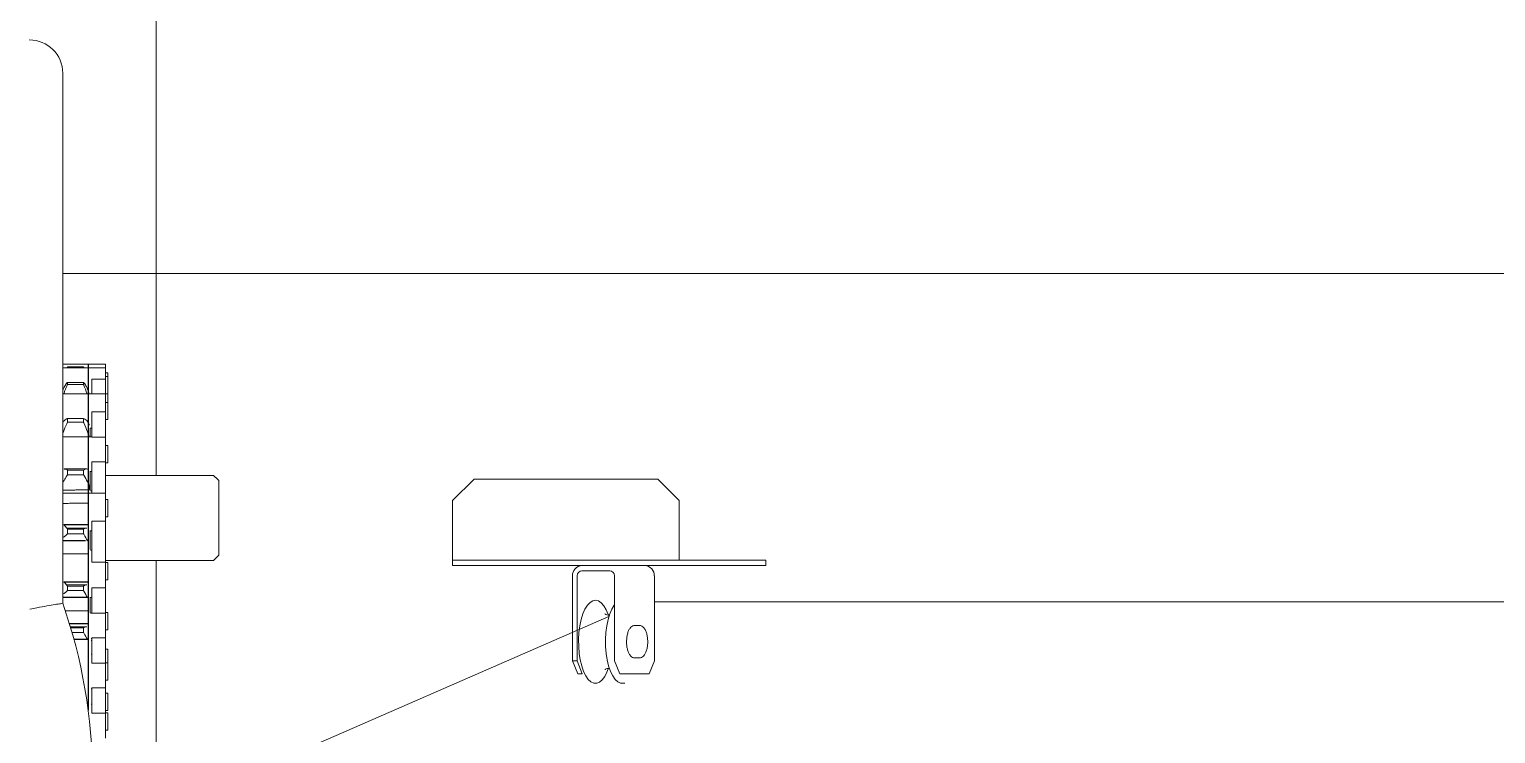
# Model space of a CAD drawing. Header units: inches. Extents: x 0.8 to 28.5, y 2.9 to 20.2.
# Drawn here: x 13.071 to 14.765, y 18.455 to 19.268 of the extents above; entities that cross this region are included whole.
import ezdxf

# ---------------------------------------------------------------- set-up
doc = ezdxf.new("R2010")
doc.units = ezdxf.units.IN
doc.header["$MEASUREMENT"] = 0
doc.layers.add('SLD-0', color=1, linetype='Continuous', lineweight=15)

msp = doc.modelspace()

# ---------------------------------------------------------------- linework, layer by layer
at = {"color": 7, "linetype": 'Continuous', "lineweight": 15}
for p, q in [((13.2177, 18.7529), (13.2177, 19.4439)), ((13.1096, 18.6051), (13.1096, 19.2175)), ((13.115, 18.8783), (13.115, 18.8779)), ((13.115, 18.8783), (13.1336, 18.8783)), ((13.1336, 18.8779), (13.115, 18.8779)), ((13.1336, 18.8783), (13.1336, 18.8779)), ((13.1592, 18.8814), (13.1592, 18.877)), ((13.1592, 18.877), (13.1592, 18.8639)), ((13.115, 18.8604), (13.115, 18.8579)), ((13.115, 18.8604), (13.1336, 18.8604)), ((13.1336, 18.8604), (13.1336, 18.8579)), ((13.1432, 18.8639), (13.1432, 18.8473)), ((13.1432, 18.8639), (13.1592, 18.8639)), ((13.1592, 18.8639), (13.1592, 18.8473)), ((13.1619, 18.8714), (13.1619, 18.867)), ((13.1619, 18.867), (13.1619, 18.847)), ((13.1336, 18.8579), (13.115, 18.8579)), ((13.1592, 18.8473), (13.1592, 18.8263)), ((13.1619, 18.847), (13.1619, 18.8373)), ((13.1432, 18.8263), (13.1432, 18.7971)), ((13.1432, 18.8263), (13.1592, 18.8263)), ((13.1592, 18.8263), (13.1592, 18.7971)), ((13.1619, 18.8373), (13.1619, 18.8173)), ((13.115, 18.8185), (13.115, 18.8143)), ((13.115, 18.8185), (13.1336, 18.8185)), ((13.1336, 18.8143), (13.115, 18.8143)), ((13.1336, 18.8185), (13.1336, 18.8143)), ((13.1414, 18.8073), (13.1414, 18.7973)), ((13.1592, 18.7971), (13.1432, 18.7971)), ((13.1592, 18.7971), (13.1592, 18.7684)), ((13.1619, 18.7873), (13.1619, 18.7673)), ((13.115, 18.759), (13.115, 18.7537)), ((13.115, 18.759), (13.1336, 18.759)), ((13.1336, 18.759), (13.1336, 18.7537)), ((13.1414, 18.7573), (13.1414, 18.736)), ((13.1432, 18.7684), (13.1592, 18.7684)), ((13.1432, 18.7684), (13.1432, 18.7322)), ((13.1592, 18.7684), (13.1592, 18.7322)), ((13.1336, 18.7537), (13.115, 18.7537)), ((13.29, 18.7469), (13.29, 18.6607)), ((13.5851, 18.7487), (13.5601, 18.7237)), ((13.7971, 18.7487), (13.5851, 18.7487)), ((13.8221, 18.7237), (13.7971, 18.7487)), ((13.1592, 18.7322), (13.1096, 18.7322)), ((13.1592, 18.7322), (13.1592, 18.6999)), ((13.1619, 18.7251), (13.1619, 18.7051)), ((13.5601, 18.7237), (13.5601, 18.6609)), ((13.8221, 18.6609), (13.8221, 18.7237)), ((13.115, 18.691), (13.115, 18.6855)), ((13.115, 18.6907), (13.1336, 18.6907)), ((13.1336, 18.6907), (13.1336, 18.6855)), ((13.1336, 18.6907), (13.1336, 18.6855)), ((13.1432, 18.6999), (13.1592, 18.6999)), ((13.1432, 18.6999), (13.1432, 18.6526)), ((13.1592, 18.6999), (13.1592, 18.6526)), ((13.1251, 18.6855), (13.115, 18.6855)), ((13.1336, 18.6855), (13.115, 18.6855)), ((13.1414, 18.6888), (13.1414, 18.6674)), ((13.5601, 18.6609), (13.5601, 18.6549)), ((13.8221, 18.6549), (13.8221, 18.6609)), ((13.1432, 18.6526), (13.1592, 18.6526)), ((13.284, 18.6545), (13.1592, 18.6545)), ((13.1592, 18.6229), (13.1592, 18.6526)), ((13.1619, 18.6321), (13.1619, 18.6521)), ((13.2177, 18.0019), (13.2177, 18.6545)), ((13.5601, 18.6487), (13.5601, 18.6549)), ((13.5601, 18.6549), (13.5851, 18.6549)), ((13.5851, 18.6487), (13.5601, 18.6487)), ((13.5851, 18.6549), (13.8971, 18.6549)), ((13.5851, 18.6487), (13.8971, 18.6487)), ((13.7097, 18.6427), (13.7416, 18.6427)), ((13.8971, 18.6549), (13.9221, 18.6549)), ((13.9221, 18.6487), (13.8971, 18.6487)), ((13.9221, 18.6549), (13.9221, 18.6487)), ((13.115, 18.6254), (13.115, 18.6198)), ((13.115, 18.6251), (13.1336, 18.6251)), ((13.115, 18.6248), (13.115, 18.6198)), ((13.1336, 18.6251), (13.1336, 18.6198)), ((13.1336, 18.6251), (13.1336, 18.6198)), ((13.1336, 18.6251), (13.1336, 18.6198)), ((13.1336, 18.6251), (13.1336, 18.6198)), ((13.1592, 18.6229), (13.1432, 18.6229)), ((13.1432, 18.6229), (13.1432, 18.5939)), ((13.1592, 18.6229), (13.1592, 18.5939)), ((13.6987, 18.6367), (13.6987, 18.5387)), ((13.7042, 18.6367), (13.7042, 18.5387)), ((13.7471, 18.6367), (13.7471, 18.5387)), ((13.7933, 18.5387), (13.7933, 18.6367)), ((13.1251, 18.6198), (13.115, 18.6198)), ((13.1251, 18.6198), (13.115, 18.6198)), ((13.1336, 18.6198), (13.115, 18.6198)), ((13.1251, 18.6198), (13.115, 18.6198)), ((13.1336, 18.6198), (13.115, 18.6198)), ((13.1414, 18.6117), (13.1414, 18.594)), ((13.1432, 18.5939), (13.1592, 18.5939)), ((13.1592, 18.5651), (13.1592, 18.5939)), ((13.1619, 18.5743), (13.1619, 18.5943)), ((13.1189, 18.5767), (13.1336, 18.5767)), ((13.1336, 18.5714), (13.1204, 18.5714)), ((13.1336, 18.5714), (13.1204, 18.5714)), ((13.1336, 18.5767), (13.1336, 18.5714)), ((13.1336, 18.5767), (13.1336, 18.5714)), ((13.1336, 18.5767), (13.1336, 18.5714)), ((13.1336, 18.5767), (13.1336, 18.5714)), ((13.1592, 18.5651), (13.1432, 18.5651)), ((13.1432, 18.5651), (13.1432, 18.5361)), ((13.1592, 18.5651), (13.1592, 18.5361)), ((13.1619, 18.552), (13.1619, 18.5371)), ((13.1619, 18.5371), (13.1619, 18.5364)), ((13.1619, 18.5164), (13.1619, 18.5364)), ((13.6987, 18.5387), (13.7042, 18.5387)), ((13.7048, 18.5237), (13.6987, 18.5387)), ((13.7042, 18.5437), (13.7042, 18.5387)), ((13.7042, 18.5387), (13.71, 18.5237)), ((13.7532, 18.5237), (13.7471, 18.5387)), ((13.7872, 18.5237), (13.7933, 18.5387)), ((13.1432, 18.5361), (13.1592, 18.5361)), ((13.1592, 18.5073), (13.1592, 18.5361)), ((13.71, 18.5237), (13.7048, 18.5237)), ((13.7587, 18.5237), (13.7532, 18.5237)), ((13.7587, 18.5237), (13.7872, 18.5237)), ((13.1592, 18.5073), (13.1432, 18.5073)), ((13.1432, 18.5073), (13.1432, 18.4783)), ((13.1592, 18.5073), (13.1592, 18.4783)), ((13.1619, 18.5012), (13.1619, 18.4863)), ((13.1619, 18.4863), (13.1619, 18.4812)), ((13.1432, 18.4783), (13.1592, 18.4783)), ((13.1592, 18.4494), (13.1592, 18.4783)), ((13.1619, 18.4586), (13.1619, 18.4786))]:
    msp.add_line(p, q, dxfattribs=at)
for p, q in [((13.139, 18.8814), (13.139, 18.4816)), ((13.1109, 18.6961), (13.139, 18.6961)), ((13.1359, 18.6774), (13.1096, 18.6774)), ((13.1109, 18.6301), (13.139, 18.6301)), ((13.1383, 18.6117), (13.1096, 18.6117)), ((13.1174, 18.5817), (13.139, 18.5817)), ((13.1383, 18.5633), (13.1227, 18.5633))]:
    msp.add_line(p, q)
at = {"color": 7, "linetype": 'Continuous', "lineweight": 15, "flags": 128}
for points in [[(13.7159, 18.6029), (13.7189, 18.6062), (13.7221, 18.6081), (13.7254, 18.6087), (13.7287, 18.6079), (13.7319, 18.6058), (13.7349, 18.6023), (13.7376, 18.5977), (13.74, 18.592), (13.7401, 18.5917)], [(13.74, 18.5296), (13.7385, 18.5256), (13.7359, 18.5206), (13.733, 18.5167), (13.7298, 18.5141), (13.7266, 18.5128), (13.7233, 18.5129), (13.72, 18.5144), (13.7169, 18.5172), (13.714, 18.5213), (13.7115, 18.5265), (13.7093, 18.5327), (13.7076, 18.5397), (13.7064, 18.5473), (13.7058, 18.5552), (13.7057, 18.5634), (13.7061, 18.5714), (13.7071, 18.5792), (13.7087, 18.5864), (13.7107, 18.5929), (13.7131, 18.5985), (13.7159, 18.6029), (13.7159, 18.6029)], [(13.7562, 18.5127), (13.7543, 18.5129), (13.7511, 18.5144), (13.748, 18.5172), (13.7451, 18.5213), (13.7425, 18.5265), (13.7404, 18.5327), (13.7387, 18.5397), (13.7375, 18.5473), (13.7368, 18.5552), (13.7367, 18.5634), (13.7372, 18.5714), (13.7382, 18.5792), (13.7397, 18.5864), (13.7417, 18.5929), (13.7442, 18.5985), (13.7469, 18.6029)]]:
    msp.add_lwpolyline(points, dxfattribs=at)
at = {"color": 7, "linetype": 'Continuous', "lineweight": 15}
for centre, radius, start, end in [((13.071, 19.2175), 0.0386, 0, 90), ((13.7102, 18.6372), 0.0115, 92.7059, 182.4663), ((13.7099, 18.637), 0.00576, 92.6977, 182.47), ((13.7414, 18.637), 0.00576, 357.5149, 87.3174), ((13.7817, 18.6372), 0.0115, 357.5357, 87.2921), ((12.5428, 18.405), 0.6011, 340.5466, 19.4534)]:
    msp.add_arc(centre, radius, start, end, dxfattribs=at)
for points in [[(13.1592, 18.8814), (13.1096, 18.8814)], [(13.1592, 18.877), (13.1096, 18.877)], [(13.115, 18.8779), (13.1146, 18.877)], [(13.1336, 18.8783), (13.1343, 18.877)], [(13.1619, 18.8714), (13.1592, 18.8714)], [(13.1619, 18.867), (13.1592, 18.867)], [(13.1096, 18.8508), (13.1103, 18.8527)], [(13.1592, 18.8473), (13.1096, 18.8473)], [(13.1383, 18.8527), (13.1395, 18.8492)], [(13.1395, 18.8492), (13.1399, 18.8473)], [(13.1592, 18.847), (13.1619, 18.847)], [(13.1619, 18.8373), (13.1592, 18.8373)], [(13.1096, 18.8139), (13.1103, 18.815)], [(13.1383, 18.815), (13.1395, 18.8129)], [(13.1395, 18.8129), (13.1403, 18.8111)], [(13.1592, 18.8173), (13.1619, 18.8173)], [(13.1103, 18.8033), (13.1096, 18.8013)], [(13.1432, 18.7973), (13.1096, 18.7973)], [(13.1395, 18.7996), (13.1383, 18.8033)], [(13.1399, 18.7973), (13.1395, 18.7996)], [(13.1414, 18.8073), (13.1432, 18.8073)], [(13.1619, 18.7873), (13.1592, 18.7873)], [(13.1096, 18.7601), (13.1103, 18.7603)], [(13.1374, 18.7604), (13.1113, 18.7604)], [(13.1383, 18.7603), (13.139, 18.7601)], [(13.141, 18.7573), (13.1432, 18.7573)], [(13.1592, 18.7673), (13.1619, 18.7673)], [(13.1103, 18.7456), (13.1096, 18.7444)], [(13.1395, 18.7433), (13.1383, 18.7456)], [(13.1411, 18.7361), (13.1395, 18.7433)], [(13.284, 18.7529), (13.1592, 18.7529)], [(13.29, 18.7469), (13.284, 18.7529)], [(13.1432, 18.7351), (13.1419, 18.7351)], [(13.1619, 18.7251), (13.1592, 18.7251)], [(13.1374, 18.6921), (13.1141, 18.6921)], [(13.1592, 18.7051), (13.1619, 18.7051)], [(13.1103, 18.6815), (13.1096, 18.6811)], [(13.141, 18.6888), (13.1432, 18.6888)], [(13.139, 18.6621), (13.1096, 18.6621)], [(13.1432, 18.6666), (13.1419, 18.6666)], [(13.29, 18.6607), (13.284, 18.6545)], [(13.1619, 18.6521), (13.1592, 18.6521)], [(13.1374, 18.6265), (13.1141, 18.6265)], [(13.1592, 18.6321), (13.1619, 18.6321)], [(13.141, 18.6117), (13.1432, 18.6117)], [(13.139, 18.5964), (13.1126, 18.5964)], [(13.1432, 18.5939), (13.1419, 18.5939)], [(13.1619, 18.5943), (13.1592, 18.5943)], [(13.1374, 18.5781), (13.1185, 18.5781)], [(13.1592, 18.5743), (13.1619, 18.5743)], [(13.7759, 18.5795), (13.7708, 18.5795)], [(13.1426, 18.5643), (13.1432, 18.5643)], [(13.1432, 18.562), (13.1426, 18.562)], [(13.1432, 18.5464), (13.1426, 18.5464)], [(13.1619, 18.552), (13.1592, 18.552)], [(13.1619, 18.5364), (13.1592, 18.5364)], [(13.7708, 18.542), (13.7759, 18.542)], [(13.1426, 18.5064), (13.1432, 18.5064)], [(13.1592, 18.5164), (13.1619, 18.5164)], [(13.7562, 18.5127), (13.759, 18.5127)], [(13.1432, 18.4886), (13.1426, 18.4886)], [(13.1619, 18.5012), (13.1592, 18.5012)], [(13.1592, 18.4812), (13.1619, 18.4812)], [(13.1619, 18.4786), (13.1592, 18.4786)], [(13.1592, 18.4586), (13.1619, 18.4586)]]:
    msp.add_open_spline(points, degree=1, dxfattribs=at)
for points, knots in [([(13.134, 18.877), (13.134, 18.8771), (13.1339, 18.8774), (13.1337, 18.8777), (13.1336, 18.8779)], [0, 0, 0, 0, 0.335319, 1, 1, 1, 1]), ([(13.1103, 18.8527), (13.1117, 18.8555), (13.1131, 18.8584), (13.1149, 18.8603), (13.115, 18.8604)], [0, 0, 0, 0, 0.946145, 1, 1, 1, 1]), ([(13.1336, 18.8604), (13.1346, 18.8592), (13.1363, 18.8571), (13.1377, 18.854), (13.1383, 18.8527)], [0, 0, 0, 0, 0.5725, 1, 1, 1, 1]), ([(13.115, 18.8579), (13.114, 18.8556), (13.1125, 18.8521), (13.1113, 18.8485), (13.1109, 18.8473)], [0, 0, 0, 0, 0.663439, 1, 1, 1, 1]), ([(13.1377, 18.8473), (13.1365, 18.8507), (13.1352, 18.8542), (13.1337, 18.8577), (13.1336, 18.8579)], [0, 0, 0, 0, 0.937569, 1, 1, 1, 1]), ([(13.1103, 18.815), (13.1117, 18.8165), (13.1131, 18.8181), (13.1149, 18.8185), (13.115, 18.8185)], [0, 0, 0, 0, 0.946172, 1, 1, 1, 1]), ([(13.115, 18.8143), (13.114, 18.8121), (13.1122, 18.8082), (13.1109, 18.8048), (13.1103, 18.8033)], [0, 0, 0, 0, 0.5724956, 1, 1, 1, 1]), ([(13.1336, 18.8185), (13.1346, 18.8182), (13.1363, 18.8175), (13.1377, 18.8158), (13.1383, 18.815)], [0, 0, 0, 0, 0.572495, 1, 1, 1, 1]), ([(13.1383, 18.8033), (13.1369, 18.8067), (13.1355, 18.8102), (13.1337, 18.8141), (13.1336, 18.8143)], [0, 0, 0, 0, 0.94616, 1, 1, 1, 1]), ([(13.1113, 18.76), (13.1124, 18.76), (13.1135, 18.76), (13.1149, 18.7591), (13.115, 18.759)], [0, 0, 0, 0, 0.930425, 1, 1, 1, 1]), ([(13.1336, 18.759), (13.1346, 18.7596), (13.136, 18.7604), (13.1371, 18.7603), (13.1374, 18.7603)], [0, 0, 0, 0, 0.742209, 1, 1, 1, 1]), ([(13.115, 18.7537), (13.1139, 18.752), (13.1122, 18.7489), (13.1108, 18.7466), (13.1103, 18.7456)], [0, 0, 0, 0, 0.582225, 1, 1, 1, 1]), ([(13.1383, 18.7456), (13.1369, 18.748), (13.1355, 18.7504), (13.1337, 18.7536), (13.1336, 18.7537)], [0, 0, 0, 0, 0.945646, 1, 1, 1, 1]), ([(13.1096, 18.7358), (13.1125, 18.7358), (13.1151, 18.7358), (13.1195, 18.7359), (13.1241, 18.736), (13.1264, 18.7361), (13.1411, 18.7361)], [0, 0, 0, 0, 0.132642, 0.468217, 0.804991, 1, 1, 1, 1]), ([(13.1096, 18.7206), (13.1104, 18.7206), (13.113, 18.7206), (13.1174, 18.7206), (13.122, 18.7207), (13.1243, 18.7208), (13.139, 18.7209)], [0, 0, 0, 0, 0.132642, 0.468217, 0.804991, 1, 1, 1, 1]), ([(13.1109, 18.6961), (13.1121, 18.6947), (13.1133, 18.6933), (13.1149, 18.6911), (13.115, 18.691)], [0, 0, 0, 0, 0.937485, 1, 1, 1, 1]), ([(13.1336, 18.6907), (13.1346, 18.6913), (13.136, 18.6921), (13.1371, 18.692), (13.1374, 18.692)], [0, 0, 0, 0, 0.742209, 1, 1, 1, 1]), ([(13.115, 18.6855), (13.114, 18.6844), (13.1122, 18.6826), (13.1109, 18.6818), (13.1103, 18.6815)], [0, 0, 0, 0, 0.5793221, 1, 1, 1, 1]), ([(13.1383, 18.6774), (13.1369, 18.6797), (13.1355, 18.6821), (13.1337, 18.6853), (13.1336, 18.6855)], [0, 0, 0, 0, 0.945646, 1, 1, 1, 1]), ([(13.1109, 18.6301), (13.1121, 18.6288), (13.1133, 18.6273), (13.1149, 18.6251), (13.115, 18.625)], [0, 0, 0, 0, 0.937485, 1, 1, 1, 1]), ([(13.1336, 18.6251), (13.1346, 18.6257), (13.136, 18.6265), (13.1371, 18.6264), (13.1374, 18.6264)], [0, 0, 0, 0, 0.742209, 1, 1, 1, 1]), ([(13.0717, 18.5985), (13.0717, 18.5985), (13.0744, 18.599), (13.0813, 18.6002), (13.0917, 18.6021), (13.1012, 18.6037), (13.1077, 18.6048), (13.1087, 18.605), (13.1092, 18.6051)], [0, 0, 0, 0, 0.00225, 0.141632, 0.359145, 0.573673, 0.786815, 1, 1, 1, 1]), ([(13.115, 18.6198), (13.114, 18.6188), (13.1122, 18.617), (13.1109, 18.6162), (13.1103, 18.6159)], [0, 0, 0, 0, 0.5793221, 1, 1, 1, 1]), ([(13.1383, 18.6117), (13.1369, 18.614), (13.1355, 18.6165), (13.1337, 18.6196), (13.1336, 18.6198)], [0, 0, 0, 0, 0.945646, 1, 1, 1, 1]), ([(13.1383, 18.6117), (13.1369, 18.614), (13.1355, 18.6165), (13.1337, 18.6196), (13.1336, 18.6198)], [0, 0, 0, 0, 0.945646, 1, 1, 1, 1]), ([(13.7416, 18.5916), (13.7415, 18.5915), (13.7405, 18.5913), (13.7383, 18.5917), (13.7365, 18.5925), (13.7359, 18.5931), (13.736, 18.5929), (13.736, 18.5929)], [0, 0, 0, 0, 0.039847, 0.398948, 0.692631, 0.981181, 1, 1, 1, 1]), ([(13.1336, 18.5767), (13.1346, 18.5773), (13.136, 18.5781), (13.1371, 18.578), (13.1374, 18.578)], [0, 0, 0, 0, 0.742209, 1, 1, 1, 1]), ([(13.1383, 18.5633), (13.1369, 18.5656), (13.1355, 18.5681), (13.1337, 18.5712), (13.1336, 18.5714)], [0, 0, 0, 0, 0.945646, 1, 1, 1, 1]), ([(13.1383, 18.5633), (13.1369, 18.5656), (13.1355, 18.5681), (13.1337, 18.5712), (13.1336, 18.5714)], [0, 0, 0, 0, 0.945646, 1, 1, 1, 1]), ([(13.7708, 18.5793), (13.7703, 18.5793), (13.769, 18.5794), (13.767, 18.5783), (13.765, 18.5764), (13.7634, 18.5735), (13.7621, 18.5697), (13.7613, 18.5651), (13.761, 18.5603), (13.7614, 18.5556), (13.7622, 18.5512), (13.7637, 18.5473), (13.7655, 18.5444), (13.7679, 18.5426), (13.7699, 18.5418), (13.7709, 18.542), (13.771, 18.5421)], [0, 0, 0, 0, 0.032517, 0.098324, 0.165344, 0.243508, 0.331618, 0.418511, 0.503807, 0.588772, 0.674395, 0.76204, 0.854221, 0.923701, 0.988472, 1, 1, 1, 1]), ([(13.7758, 18.5421), (13.7763, 18.5421), (13.7777, 18.542), (13.7797, 18.5431), (13.7817, 18.5451), (13.7833, 18.5479), (13.7846, 18.5518), (13.7854, 18.5563), (13.7857, 18.5611), (13.7853, 18.5658), (13.7845, 18.5703), (13.783, 18.5742), (13.7812, 18.5771), (13.7788, 18.5789), (13.7768, 18.5796), (13.7758, 18.5794), (13.7757, 18.5794)], [0, 0, 0, 0, 0.034375, 0.100041, 0.166917, 0.244914, 0.332835, 0.419541, 0.504654, 0.589437, 0.674877, 0.762334, 0.854317, 0.923648, 0.988281, 1, 1, 1, 1]), ([(13.7361, 18.5286), (13.7361, 18.5286), (13.7361, 18.5287), (13.7376, 18.5295), (13.7398, 18.5301), (13.7411, 18.5299), (13.7416, 18.5298)], [0, 0, 0, 0, 0.217474, 0.51518, 0.838347, 1, 1, 1, 1])]:
    msp.add_open_spline(points, degree=3, knots=knots, dxfattribs=at)
at = {"layer": 'SLD-0'}
for p, q in [((13.1092, 18.9861), (25.0014, 18.9861)), ((13.7933, 18.6067), (24.6554, 18.6067)), ((13.1971, 18.353), (13.7407, 18.5898))]:
    msp.add_line(p, q, dxfattribs=at)

doc.saveas('drawing.dxf')
